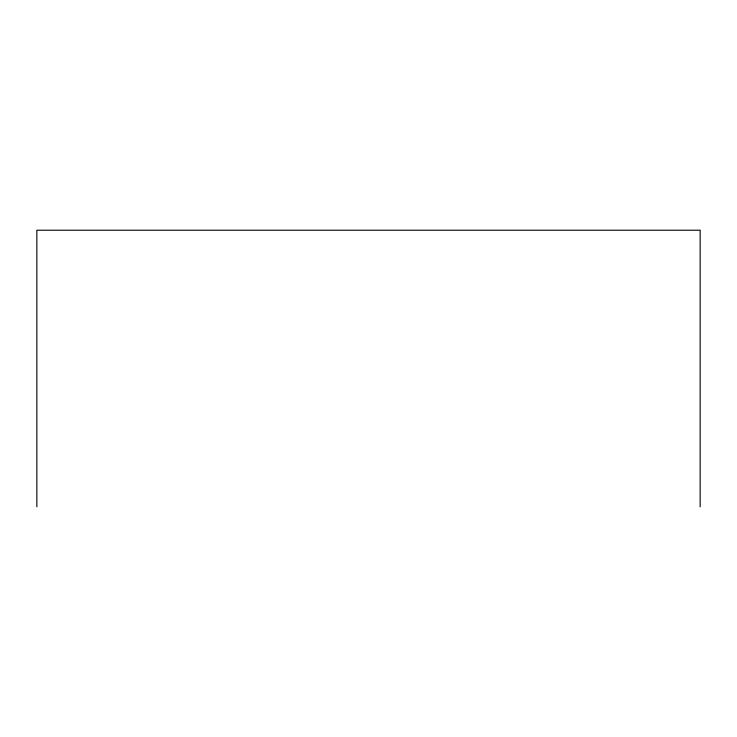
<?xml version="1.0" encoding="UTF-8"?>
<svg xmlns="http://www.w3.org/2000/svg" width="737" height="737" viewBox="0 0 737 737"><rect width="100%" height="100%" fill="white"/><g stroke="black" fill="none" stroke-linecap="round" stroke-linejoin="round"><path stroke-width="1.11" d="M700.15 506.789L700.15 230.211L36.85 230.211L36.85 506.789"/></g></svg>
